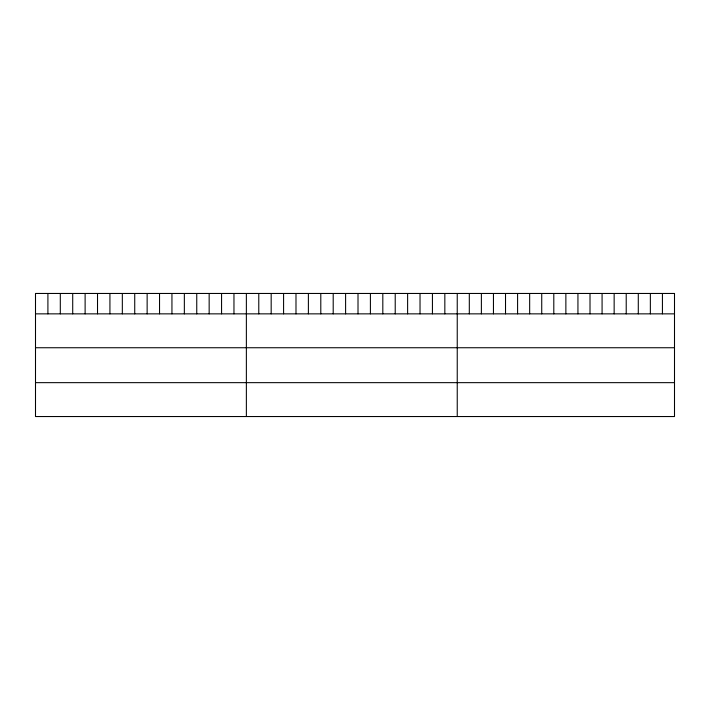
<?xml version="1.0" encoding="UTF-8"?>
<svg xmlns="http://www.w3.org/2000/svg" width="710" height="710" viewBox="0 0 710 710"><rect width="100%" height="100%" fill="white"/><g stroke="black" fill="none" stroke-linecap="round" stroke-linejoin="round"><path stroke-width="1.06" d="M35.5 313.855L674.5 313.855M35.5 347.74L674.5 347.74M35.5 382.654L674.5 382.654M662.43 293.461L662.43 313.855M650.36 293.461L650.36 313.855M638.29 293.461L638.29 313.855M626.22 293.461L626.22 313.855M614.15 293.461L614.15 313.855M602.08 293.461L602.08 313.855M590.01 293.461L590.01 313.855M577.94 293.461L577.94 313.855M565.87 293.461L565.87 313.855M553.8 293.461L553.8 313.855M541.73 293.461L541.73 313.855M529.66 293.461L529.66 313.855M517.59 293.461L517.59 313.855M505.52 293.461L505.52 313.855M493.45 293.461L493.45 313.855M481.38 293.461L481.38 313.855M469.31 293.461L469.31 313.855M457.24 293.461L457.24 416.539M444.833 293.461L444.833 313.855M432.434 293.461L432.434 313.855M420.027 293.461L420.027 313.855M407.62 293.461L407.62 313.855M395.221 293.461L395.221 313.855M382.814 293.461L382.814 313.855M370.407 293.461L370.407 313.855M358.009 293.461L358.009 313.855M345.601 293.461L345.601 313.855M333.203 293.461L333.203 313.855M320.796 293.461L320.796 313.855M308.389 293.461L308.389 313.855M295.99 293.461L295.99 313.855M283.583 293.461L283.583 313.855M271.176 293.461L271.176 313.855M258.777 293.461L258.777 313.855M246.37 293.461L246.37 416.539M233.963 293.461L233.963 313.855M221.564 293.461L221.564 313.855M209.157 293.461L209.157 313.855M196.75 293.461L196.75 313.855M184.351 293.461L184.351 313.855M171.944 293.461L171.944 313.855M159.537 293.461L159.537 313.855M147.139 293.461L147.139 313.855M134.731 293.461L134.731 313.855M122.333 293.461L122.333 313.855M109.926 293.461L109.926 313.855M97.518 293.461L97.518 313.855M85.12 293.461L85.12 313.855M72.713 293.461L72.713 313.855M60.306 293.461L60.306 313.855M47.907 293.461L47.907 313.855M674.5 293.461L35.5 293.461L35.5 416.539L674.5 416.539L674.5 293.461"/></g></svg>
